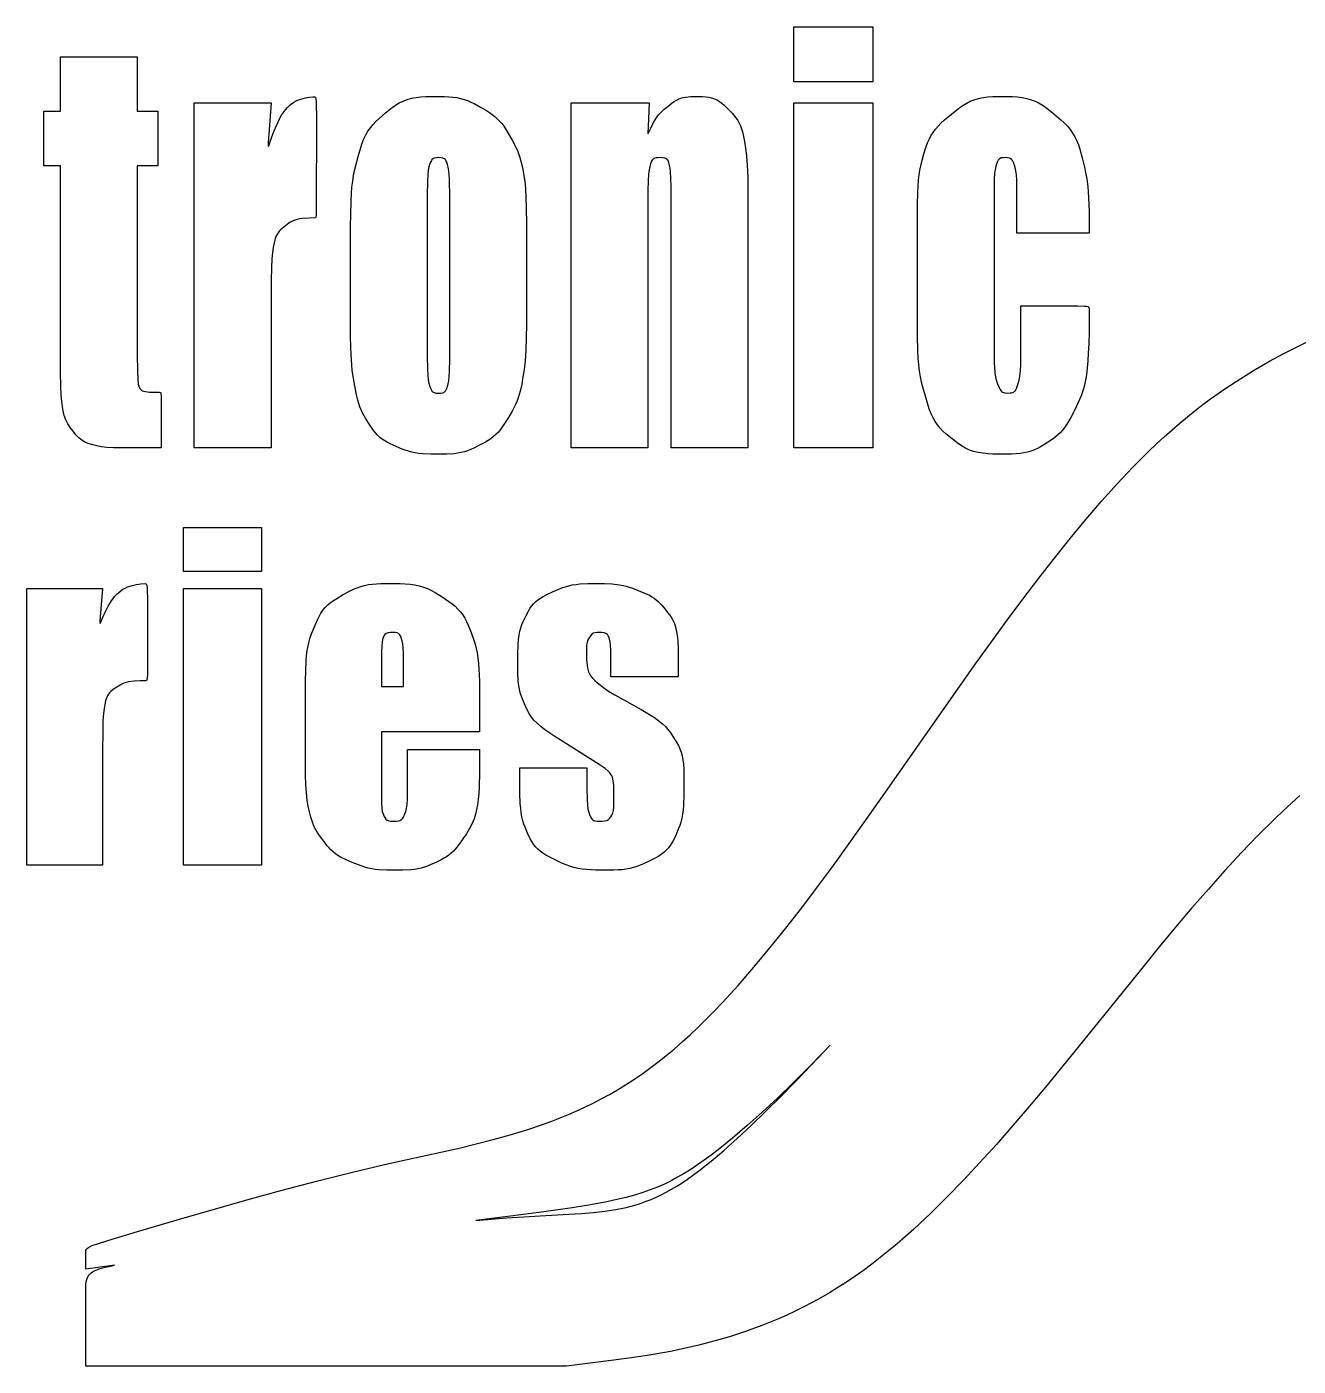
# Model space of a CAD drawing. Header units: metres. Extents: x -400 to 400, y -76 to 435.
# Drawn here: x 108.98 to 148.1, y 364.25 to 405.48 of the extents above; entities that cross this region are included whole.
import ezdxf

# ---------------------------------------------------------------- set-up
doc = ezdxf.new("R2010")
doc.units = ezdxf.units.M

msp = doc.modelspace()

# ---------------------------------------------------------------- linework, layer by layer
for p, q in [((132.582, 403.786), (132.582, 405.475)), ((132.582, 405.475), (135.012, 405.475)), ((135.012, 405.475), (135.012, 403.786)), ((110.018, 402.881), (110.018, 404.554)), ((110.018, 404.554), (112.384, 404.554)), ((112.384, 404.554), (112.384, 402.881)), ((135.012, 403.786), (132.582, 403.786)), ((117.13, 403.104), (117.198, 403.152)), ((117.198, 403.152), (117.269, 403.192)), ((117.269, 403.192), (117.341, 403.225)), ((117.341, 403.225), (117.415, 403.252)), ((117.415, 403.252), (117.558, 403.289)), ((117.558, 403.289), (117.686, 403.309)), ((117.686, 403.309), (117.785, 403.319)), ((117.785, 403.319), (117.821, 403.321)), ((117.821, 403.321), (117.848, 403.315)), ((117.848, 403.315), (117.867, 403.294)), ((117.867, 403.294), (117.88, 403.25)), ((117.88, 403.25), (117.888, 403.177)), ((117.888, 403.177), (117.892, 403.066)), ((120.445, 403.133), (120.564, 403.191)), ((120.564, 403.191), (120.69, 403.238)), ((120.69, 403.238), (120.823, 403.275)), ((120.823, 403.275), (120.963, 403.301)), ((120.963, 403.301), (121.11, 403.317)), ((121.11, 403.317), (121.26, 403.326)), ((121.26, 403.326), (121.558, 403.329)), ((121.558, 403.329), (121.836, 403.327)), ((121.836, 403.327), (121.967, 403.322)), ((121.967, 403.322), (122.092, 403.311)), ((122.092, 403.311), (122.213, 403.294)), ((122.213, 403.294), (122.329, 403.271)), ((122.329, 403.271), (122.44, 403.24)), ((122.44, 403.24), (122.547, 403.203)), ((122.547, 403.203), (122.649, 403.16)), ((122.649, 403.16), (122.747, 403.111)), ((128.841, 403.132), (128.905, 403.176)), ((128.905, 403.176), (128.97, 403.215)), ((128.97, 403.215), (129.038, 403.249)), ((129.038, 403.249), (129.108, 403.276)), ((129.108, 403.276), (129.18, 403.298)), ((129.18, 403.298), (129.255, 403.313)), ((129.255, 403.313), (129.333, 403.322)), ((129.333, 403.322), (129.413, 403.327)), ((129.413, 403.327), (129.586, 403.329)), ((129.586, 403.329), (129.775, 403.326)), ((129.775, 403.326), (129.871, 403.32)), ((129.871, 403.32), (129.965, 403.307)), ((129.965, 403.307), (130.054, 403.287)), ((130.054, 403.287), (130.14, 403.259)), ((130.14, 403.259), (130.22, 403.222)), ((130.22, 403.222), (130.296, 403.177)), ((130.296, 403.177), (130.367, 403.124)), ((137.88, 403.119), (138.003, 403.181)), ((138.003, 403.181), (138.131, 403.232)), ((138.131, 403.232), (138.265, 403.271)), ((138.265, 403.271), (138.406, 403.299)), ((138.406, 403.299), (138.551, 403.317)), ((138.551, 403.317), (138.701, 403.326)), ((138.701, 403.326), (139.008, 403.329)), ((139.008, 403.329), (139.315, 403.326)), ((139.315, 403.326), (139.464, 403.317)), ((139.464, 403.317), (139.609, 403.3)), ((139.609, 403.3), (139.749, 403.272)), ((139.749, 403.272), (139.883, 403.232)), ((139.883, 403.232), (140.012, 403.182)), ((140.012, 403.182), (140.135, 403.121)), ((109.51, 401.2), (109.51, 402.881)), ((109.51, 402.881), (110.018, 402.881)), ((112.384, 402.881), (113.02, 402.881)), ((113.02, 402.881), (113.02, 401.2)), ((114.138, 392.514), (114.138, 403.137)), ((114.138, 403.137), (116.498, 403.137)), ((116.498, 403.137), (116.415, 401.89)), ((116.772, 402.662), (116.826, 402.754)), ((116.826, 402.754), (116.882, 402.839)), ((116.882, 402.839), (116.941, 402.916)), ((116.941, 402.916), (117.001, 402.986)), ((117.001, 402.986), (117.065, 403.049)), ((117.065, 403.049), (117.13, 403.104)), ((117.892, 403.066), (117.893, 402.706)), ((119.822, 402.655), (120.022, 402.825)), ((120.022, 402.825), (120.226, 402.99)), ((120.226, 402.99), (120.333, 403.065)), ((120.333, 403.065), (120.445, 403.133)), ((122.747, 403.111), (122.939, 403.005)), ((122.939, 403.005), (123.127, 402.896)), ((123.127, 402.896), (123.217, 402.838)), ((123.217, 402.838), (123.304, 402.778)), ((123.304, 402.778), (123.385, 402.714)), ((125.729, 392.514), (125.729, 403.137)), ((125.729, 403.137), (128.13, 403.137)), ((128.13, 403.137), (128.099, 402.403)), ((128.366, 402.691), (128.42, 402.761)), ((128.42, 402.761), (128.476, 402.825)), ((128.476, 402.825), (128.594, 402.937)), ((128.594, 402.937), (128.717, 403.036)), ((128.717, 403.036), (128.841, 403.132)), ((130.367, 403.124), (130.435, 403.065)), ((130.435, 403.065), (130.565, 402.937)), ((130.565, 402.937), (130.692, 402.805)), ((130.692, 402.805), (130.751, 402.736)), ((132.582, 392.514), (132.582, 403.137)), ((132.582, 403.137), (135.012, 403.137)), ((135.012, 403.137), (135.012, 392.514)), ((137.219, 402.608), (137.432, 402.789)), ((137.432, 402.789), (137.65, 402.965)), ((137.65, 402.965), (137.763, 403.046)), ((137.763, 403.046), (137.88, 403.119)), ((140.135, 403.121), (140.252, 403.049)), ((140.252, 403.049), (140.366, 402.968)), ((140.366, 402.968), (140.586, 402.793)), ((140.586, 402.793), (140.801, 402.612)), ((116.586, 402.252), (116.673, 402.46)), ((116.673, 402.46), (116.772, 402.662)), ((117.893, 402.706), (117.892, 399.854)), ((119.482, 402.261), (119.556, 402.369)), ((119.556, 402.369), (119.638, 402.47)), ((119.638, 402.47), (119.727, 402.565)), ((119.727, 402.565), (119.822, 402.655)), ((123.385, 402.714), (123.461, 402.645)), ((123.461, 402.645), (123.532, 402.573)), ((123.532, 402.573), (123.597, 402.496)), ((123.597, 402.496), (123.657, 402.416)), ((123.657, 402.416), (123.713, 402.333)), ((123.713, 402.333), (123.818, 402.16)), ((128.099, 402.403), (128.094, 402.197)), ((128.101, 402.19), (128.179, 402.36)), ((128.179, 402.36), (128.266, 402.532)), ((128.266, 402.532), (128.315, 402.615)), ((128.315, 402.615), (128.366, 402.691)), ((130.751, 402.736), (130.807, 402.664)), ((130.807, 402.664), (130.857, 402.588)), ((130.857, 402.588), (130.901, 402.508)), ((130.901, 402.508), (130.939, 402.423)), ((130.939, 402.423), (130.972, 402.335)), ((130.972, 402.335), (131, 402.242)), ((136.94, 402.323), (137.025, 402.42)), ((137.025, 402.42), (137.119, 402.515)), ((137.119, 402.515), (137.219, 402.608)), ((140.801, 402.612), (140.903, 402.518)), ((140.903, 402.518), (140.998, 402.42)), ((140.998, 402.42), (141.084, 402.316)), ((116.429, 401.816), (116.514, 402.059)), ((116.514, 402.059), (116.586, 402.252)), ((119.306, 401.897), (119.357, 402.025)), ((119.357, 402.025), (119.416, 402.146)), ((119.416, 402.146), (119.482, 402.261)), ((123.818, 402.16), (123.92, 401.987)), ((123.92, 401.987), (124.013, 401.812)), ((128.094, 402.197), (128.096, 402.187)), ((128.096, 402.187), (128.101, 402.19)), ((131, 402.242), (131.023, 402.146)), ((131.023, 402.146), (131.061, 401.948)), ((131.061, 401.948), (131.098, 401.744)), ((136.695, 401.901), (136.743, 402.011)), ((136.743, 402.011), (136.799, 402.118)), ((136.799, 402.118), (136.865, 402.222)), ((136.865, 402.222), (136.94, 402.323)), ((141.084, 402.316), (141.161, 402.206)), ((141.161, 402.206), (141.229, 402.09)), ((141.229, 402.09), (141.288, 401.969)), ((141.288, 401.969), (141.338, 401.842)), ((116.415, 401.89), (116.414, 401.805)), ((116.414, 401.805), (116.419, 401.799)), ((116.419, 401.799), (116.429, 401.816)), ((119.181, 401.488), (119.261, 401.763)), ((119.261, 401.763), (119.306, 401.897)), ((124.013, 401.812), (124.092, 401.634)), ((124.092, 401.634), (124.154, 401.454)), ((131.098, 401.744), (131.129, 401.506)), ((131.129, 401.506), (131.152, 401.208)), ((136.52, 401.326), (136.585, 401.56)), ((136.585, 401.56), (136.655, 401.789)), ((136.655, 401.789), (136.695, 401.901)), ((141.338, 401.842), (141.381, 401.71)), ((141.381, 401.71), (141.456, 401.44)), ((110.018, 401.2), (109.51, 401.2)), ((110.018, 395.628), (110.018, 401.2)), ((113.02, 401.2), (112.384, 401.2)), ((112.384, 401.2), (112.384, 395.399)), ((119.069, 401.056), (119.104, 401.206)), ((119.104, 401.206), (119.181, 401.488)), ((121.354, 401.161), (121.334, 401.061)), ((121.377, 401.236), (121.354, 401.161)), ((121.401, 401.305), (121.377, 401.236)), ((121.431, 401.365), (121.401, 401.305)), ((121.45, 401.39), (121.431, 401.365)), ((121.472, 401.41), (121.45, 401.39)), ((121.497, 401.425), (121.472, 401.41)), ((121.525, 401.436), (121.497, 401.425)), ((121.588, 401.446), (121.525, 401.436)), ((121.657, 401.448), (121.588, 401.446)), ((121.726, 401.446), (121.657, 401.448)), ((121.789, 401.436), (121.726, 401.446)), ((121.816, 401.425), (121.789, 401.436)), ((121.841, 401.41), (121.816, 401.425)), ((121.862, 401.39), (121.841, 401.41)), ((121.88, 401.365), (121.862, 401.39)), ((121.909, 401.305), (121.88, 401.365)), ((121.931, 401.236), (121.909, 401.305)), ((121.953, 401.157), (121.931, 401.236)), ((121.972, 401.032), (121.953, 401.157)), ((124.154, 401.454), (124.202, 401.272)), ((124.202, 401.272), (124.241, 401.088)), ((128.153, 401.172), (128.132, 401.073)), ((128.176, 401.262), (128.153, 401.172)), ((128.206, 401.34), (128.176, 401.262)), ((128.227, 401.372), (128.206, 401.34)), ((128.251, 401.398), (128.227, 401.372)), ((128.279, 401.418), (128.251, 401.398)), ((128.311, 401.433), (128.279, 401.418)), ((128.347, 401.441), (128.311, 401.433)), ((128.386, 401.446), (128.347, 401.441)), ((128.467, 401.448), (128.386, 401.446)), ((128.547, 401.446), (128.467, 401.448)), ((128.618, 401.435), (128.547, 401.446)), ((128.648, 401.422), (128.618, 401.435)), ((128.674, 401.405), (128.648, 401.422)), ((128.697, 401.382), (128.674, 401.405)), ((128.715, 401.355), (128.697, 401.382)), ((128.742, 401.286), (128.715, 401.355)), ((128.76, 401.208), (128.742, 401.286)), ((128.778, 401.122), (128.76, 401.208)), ((128.793, 401), (128.778, 401.122)), ((131.152, 401.208), (131.166, 400.843)), ((136.464, 401.064), (136.491, 401.2)), ((136.491, 401.2), (136.52, 401.326)), ((138.793, 401.178), (138.773, 401.087)), ((138.816, 401.248), (138.793, 401.178)), ((138.84, 401.313), (138.816, 401.248)), ((138.87, 401.37), (138.84, 401.313)), ((138.911, 401.412), (138.87, 401.37)), ((138.962, 401.437), (138.911, 401.412)), ((139.024, 401.446), (138.962, 401.437)), ((139.091, 401.448), (139.024, 401.446)), ((139.158, 401.446), (139.091, 401.448)), ((139.22, 401.435), (139.158, 401.446)), ((139.247, 401.423), (139.22, 401.435)), ((139.272, 401.407), (139.247, 401.423)), ((139.294, 401.385), (139.272, 401.407)), ((139.313, 401.359), (139.294, 401.385)), ((139.345, 401.294), (139.313, 401.359)), ((139.371, 401.22), (139.345, 401.294)), ((139.396, 401.141), (139.371, 401.22)), ((139.417, 401.045), (139.396, 401.141)), ((141.456, 401.44), (141.527, 401.155)), ((141.527, 401.155), (141.561, 400.989)), ((118.989, 400.538), (119.011, 400.724)), ((119.011, 400.724), (119.038, 400.897)), ((119.038, 400.897), (119.069, 401.056)), ((121.31, 400.718), (121.306, 400.298)), ((121.319, 400.915), (121.31, 400.718)), ((121.334, 401.061), (121.319, 400.915)), ((121.981, 400.934), (121.972, 401.032)), ((121.989, 400.783), (121.981, 400.934)), ((121.996, 400.207), (121.989, 400.783)), ((124.241, 401.088), (124.279, 400.894)), ((124.279, 400.894), (124.314, 400.641)), ((128.1, 400.729), (128.092, 400.444)), ((128.114, 400.936), (128.1, 400.729)), ((128.132, 401.073), (128.114, 400.936)), ((128.804, 400.813), (128.793, 401)), ((128.81, 400.554), (128.804, 400.813)), ((131.166, 400.843), (131.172, 400.437)), ((136.398, 400.384), (136.423, 400.752)), ((136.423, 400.752), (136.441, 400.915)), ((136.441, 400.915), (136.464, 401.064)), ((138.75, 400.788), (138.746, 400.429)), ((138.759, 400.958), (138.75, 400.788)), ((138.773, 401.087), (138.759, 400.958)), ((139.433, 400.917), (139.417, 401.045)), ((139.443, 400.755), (139.433, 400.917)), ((139.447, 400.422), (139.443, 400.755)), ((141.561, 400.989), (141.594, 400.793)), ((141.594, 400.793), (141.624, 400.554)), ((118.96, 400.126), (118.972, 400.339)), ((118.972, 400.339), (118.989, 400.538)), ((121.306, 400.298), (121.306, 395.328)), ((124.314, 400.641), (124.33, 400.469)), ((124.33, 400.469), (124.343, 400.23)), ((128.092, 400.444), (128.089, 399.828)), ((128.813, 399.993), (128.81, 400.554)), ((131.172, 400.437), (131.172, 392.514)), ((136.388, 399.984), (136.398, 400.384)), ((138.746, 400.429), (138.747, 395.144)), ((139.447, 399.126), (139.447, 400.422)), ((141.624, 400.554), (141.649, 400.228)), ((117.892, 399.854), (117.884, 399.669)), ((118.949, 399.684), (118.96, 400.126)), ((121.996, 395.231), (121.996, 400.207)), ((124.343, 400.23), (124.352, 399.889)), ((124.352, 399.889), (124.355, 399.406)), ((128.813, 392.514), (128.813, 399.993)), ((136.387, 399.669), (136.388, 399.984)), ((141.649, 400.228), (141.666, 399.768)), ((117.101, 399.465), (117.045, 399.429)), ((117.163, 399.497), (117.101, 399.465)), ((117.232, 399.525), (117.163, 399.497)), ((117.307, 399.547), (117.232, 399.525)), ((117.39, 399.565), (117.307, 399.547)), ((117.48, 399.577), (117.39, 399.565)), ((117.671, 399.589), (117.48, 399.577)), ((117.845, 399.592), (117.671, 399.589)), ((117.863, 399.6), (117.845, 399.592)), ((117.876, 399.623), (117.863, 399.6)), ((117.884, 399.669), (117.876, 399.623)), ((118.947, 399.339), (118.949, 399.684)), ((128.089, 399.828), (128.089, 392.514)), ((136.387, 396.328), (136.387, 399.669)), ((141.666, 399.768), (141.672, 399.126)), ((116.68, 399.076), (116.651, 399.019)), ((116.714, 399.13), (116.68, 399.076)), ((116.752, 399.18), (116.714, 399.13)), ((116.795, 399.226), (116.752, 399.18)), ((116.842, 399.269), (116.795, 399.226)), ((116.941, 399.35), (116.842, 399.269)), ((117.045, 399.429), (116.941, 399.35)), ((118.948, 395.987), (118.947, 399.339)), ((124.355, 399.406), (124.354, 396.312)), ((141.672, 399.126), (139.447, 399.126)), ((116.568, 398.682), (116.545, 398.531)), ((116.593, 398.823), (116.568, 398.682)), ((116.627, 398.957), (116.593, 398.823)), ((116.651, 399.019), (116.627, 398.957)), ((116.525, 398.334), (116.51, 398.052)), ((116.545, 398.531), (116.525, 398.334)), ((116.51, 398.052), (116.502, 397.677)), ((116.502, 397.677), (116.498, 396.88)), ((116.498, 396.88), (116.498, 392.514)), ((139.57, 395.528), (139.57, 396.885)), ((139.57, 396.885), (141.322, 396.885)), ((141.322, 396.885), (141.524, 396.882)), ((141.524, 396.882), (141.586, 396.877)), ((141.586, 396.877), (141.628, 396.867)), ((141.628, 396.867), (141.653, 396.85)), ((141.653, 396.85), (141.666, 396.825)), ((141.671, 396.79), (141.665, 396.072)), ((141.666, 396.825), (141.671, 396.79)), ((124.354, 396.312), (124.349, 395.892)), ((136.388, 395.966), (136.387, 396.328)), ((118.954, 395.588), (118.948, 395.987)), ((124.349, 395.892), (124.336, 395.51)), ((136.4, 395.504), (136.388, 395.966)), ((141.665, 396.072), (141.656, 395.727)), ((148.047, 395.619), (148.438, 395.806)), ((110.022, 394.812), (110.018, 395.628)), ((112.384, 395.399), (112.388, 394.868)), ((118.97, 395.222), (118.954, 395.588)), ((121.306, 395.328), (121.31, 394.939)), ((124.336, 395.51), (124.314, 395.191)), ((136.413, 395.282), (136.4, 395.504)), ((139.565, 395.099), (139.57, 395.528)), ((141.643, 395.435), (141.625, 395.192)), ((141.656, 395.727), (141.643, 395.435)), ((147.215, 395.184), (147.639, 395.412)), ((147.639, 395.412), (148.047, 395.619)), ((118.997, 394.911), (118.97, 395.222)), ((119.034, 394.653), (118.997, 394.911)), ((121.31, 394.939), (121.319, 394.754)), ((121.992, 394.875), (121.996, 395.231)), ((124.284, 394.931), (124.25, 394.703)), ((124.314, 395.191), (124.284, 394.931)), ((136.43, 395.075), (136.413, 395.282)), ((136.453, 394.883), (136.43, 395.075)), ((138.747, 395.144), (138.752, 394.977)), ((138.752, 394.977), (138.765, 394.823)), ((139.554, 394.891), (139.565, 395.099)), ((141.605, 394.975), (141.583, 394.763)), ((141.625, 395.192), (141.605, 394.975)), ((146.33, 394.655), (146.779, 394.932)), ((146.779, 394.932), (147.215, 395.184)), ((110.03, 394.428), (110.022, 394.812)), ((112.388, 394.868), (112.398, 394.635)), ((112.398, 394.635), (112.414, 394.479)), ((119.076, 394.423), (119.034, 394.653)), ((121.319, 394.754), (121.334, 394.612)), ((121.334, 394.612), (121.354, 394.511)), ((121.354, 394.511), (121.377, 394.431)), ((121.95, 394.484), (121.969, 394.576)), ((121.969, 394.576), (121.984, 394.706)), ((121.984, 394.706), (121.992, 394.875)), ((124.25, 394.703), (124.213, 394.481)), ((136.481, 394.705), (136.453, 394.883)), ((136.514, 394.542), (136.481, 394.705)), ((136.55, 394.389), (136.514, 394.542)), ((138.765, 394.823), (138.787, 394.692)), ((138.787, 394.692), (138.817, 394.584)), ((138.817, 394.584), (138.851, 394.487)), ((139.456, 394.402), (139.485, 394.499)), ((139.485, 394.499), (139.513, 394.601)), ((139.513, 394.601), (139.537, 394.726)), ((139.537, 394.726), (139.554, 394.891)), ((141.549, 394.549), (141.525, 394.442)), ((141.583, 394.763), (141.549, 394.549)), ((145.872, 394.353), (146.33, 394.655)), ((110.043, 394.14), (110.03, 394.428)), ((110.062, 393.941), (110.043, 394.14)), ((112.414, 394.479), (112.425, 394.429)), ((112.425, 394.429), (112.437, 394.393)), ((112.437, 394.393), (112.463, 394.347)), ((112.463, 394.347), (112.492, 394.308)), ((112.492, 394.308), (112.514, 394.29)), ((112.514, 394.29), (112.543, 394.274)), ((112.543, 394.274), (112.582, 394.26)), ((112.582, 394.26), (112.632, 394.249)), ((112.632, 394.249), (112.762, 394.233)), ((112.762, 394.233), (112.922, 394.228)), ((112.922, 394.228), (113.055, 394.227)), ((113.055, 394.227), (113.092, 394.222)), ((113.092, 394.222), (113.104, 394.212)), ((113.104, 394.212), (113.112, 394.191)), ((113.112, 394.191), (113.119, 394.106)), ((113.119, 394.106), (113.12, 392.514)), ((119.12, 394.199), (119.076, 394.423)), ((119.171, 393.983), (119.12, 394.199)), ((121.377, 394.431), (121.401, 394.356)), ((121.401, 394.356), (121.431, 394.292)), ((121.431, 394.292), (121.449, 394.265)), ((121.449, 394.265), (121.471, 394.244)), ((121.471, 394.244), (121.495, 394.227)), ((121.495, 394.227), (121.522, 394.215)), ((121.522, 394.215), (121.584, 394.204)), ((121.584, 394.204), (121.652, 394.203)), ((121.652, 394.203), (121.72, 394.204)), ((121.72, 394.204), (121.783, 394.214)), ((121.783, 394.214), (121.811, 394.225)), ((121.811, 394.225), (121.835, 394.24)), ((121.835, 394.24), (121.857, 394.26)), ((121.857, 394.26), (121.876, 394.284)), ((121.876, 394.284), (121.905, 394.343)), ((121.905, 394.343), (121.928, 394.411)), ((121.928, 394.411), (121.95, 394.484)), ((124.137, 394.156), (124.102, 394.051)), ((124.167, 394.262), (124.137, 394.156)), ((124.213, 394.481), (124.167, 394.262)), ((136.629, 394.103), (136.55, 394.389)), ((136.712, 393.824), (136.629, 394.103)), ((138.851, 394.487), (138.887, 394.394)), ((138.887, 394.394), (138.927, 394.313)), ((138.927, 394.313), (138.95, 394.281)), ((138.95, 394.281), (138.974, 394.254)), ((138.974, 394.254), (139.001, 394.233)), ((139.001, 394.233), (139.03, 394.219)), ((139.03, 394.219), (139.061, 394.21)), ((139.061, 394.21), (139.094, 394.205)), ((139.094, 394.205), (139.165, 394.203)), ((139.165, 394.203), (139.24, 394.205)), ((139.24, 394.205), (139.277, 394.21)), ((139.277, 394.21), (139.312, 394.219)), ((139.312, 394.219), (139.344, 394.235)), ((139.344, 394.235), (139.372, 394.256)), ((139.372, 394.256), (139.398, 394.284)), ((139.398, 394.284), (139.42, 394.318)), ((139.42, 394.318), (139.456, 394.402)), ((141.419, 394.114), (141.322, 393.893)), ((141.495, 394.333), (141.419, 394.114)), ((141.525, 394.442), (141.495, 394.333)), ((145.406, 394.024), (145.872, 394.353)), ((110.083, 393.79), (110.062, 393.941)), ((110.106, 393.648), (110.083, 393.79)), ((119.235, 393.783), (119.171, 393.983)), ((119.314, 393.599), (119.235, 393.783)), ((124.017, 393.846), (123.914, 393.648)), ((124.062, 393.947), (124.017, 393.846)), ((124.102, 394.051), (124.062, 393.947)), ((136.758, 393.689), (136.712, 393.824)), ((136.81, 393.561), (136.758, 393.689)), ((141.322, 393.893), (141.214, 393.67)), ((144.934, 393.666), (145.171, 393.848)), ((145.171, 393.848), (145.406, 394.024)), ((110.137, 393.51), (110.106, 393.648)), ((110.183, 393.38), (110.137, 393.51)), ((110.246, 393.257), (110.183, 393.38)), ((119.406, 393.43), (119.314, 393.599)), ((119.505, 393.27), (119.406, 393.43)), ((119.607, 393.113), (119.505, 393.27)), ((123.684, 393.263), (123.623, 393.171)), ((123.8, 393.454), (123.684, 393.263)), ((123.914, 393.648), (123.8, 393.454)), ((136.868, 393.439), (136.81, 393.561)), ((136.933, 393.326), (136.868, 393.439)), ((137.006, 393.221), (136.933, 393.326)), ((141.044, 393.344), (140.982, 393.243)), ((141.102, 393.45), (141.044, 393.344)), ((141.214, 393.67), (141.102, 393.45)), ((144.218, 393.072), (144.458, 393.278)), ((144.458, 393.278), (144.696, 393.476)), ((144.696, 393.476), (144.934, 393.666)), ((110.324, 393.141), (110.246, 393.257)), ((110.41, 393.03), (110.324, 393.141)), ((110.498, 392.921), (110.41, 393.03)), ((110.59, 392.822), (110.498, 392.921)), ((119.661, 393.038), (119.607, 393.113)), ((119.719, 392.966), (119.661, 393.038)), ((119.781, 392.899), (119.719, 392.966)), ((119.849, 392.837), (119.781, 392.899)), ((123.345, 392.861), (123.265, 392.799)), ((123.42, 392.929), (123.345, 392.861)), ((123.492, 393.003), (123.42, 392.929)), ((123.56, 393.084), (123.492, 393.003)), ((123.623, 393.171), (123.56, 393.084)), ((137.085, 393.123), (137.006, 393.221)), ((137.171, 393.033), (137.085, 393.123)), ((137.263, 392.949), (137.171, 393.033)), ((137.455, 392.79), (137.263, 392.949)), ((140.695, 392.907), (140.613, 392.839)), ((140.773, 392.981), (140.695, 392.907)), ((140.847, 393.061), (140.773, 392.981)), ((140.917, 393.149), (140.847, 393.061)), ((140.982, 393.243), (140.917, 393.149)), ((143.738, 392.637), (143.978, 392.858)), ((143.978, 392.858), (144.218, 393.072)), ((110.687, 392.741), (110.59, 392.822)), ((110.739, 392.708), (110.687, 392.741)), ((110.792, 392.68), (110.739, 392.708)), ((110.903, 392.638), (110.792, 392.68)), ((111.017, 392.606), (110.903, 392.638)), ((111.135, 392.576), (111.017, 392.606)), ((111.272, 392.549), (111.135, 392.576)), ((111.445, 392.53), (111.272, 392.549)), ((111.656, 392.519), (111.445, 392.53)), ((112.078, 392.514), (111.656, 392.519)), ((113.12, 392.514), (112.078, 392.514)), ((116.498, 392.514), (114.138, 392.514)), ((119.922, 392.78), (119.849, 392.837)), ((120, 392.728), (119.922, 392.78)), ((120.083, 392.681), (120, 392.728)), ((120.169, 392.638), (120.083, 392.681)), ((120.349, 392.558), (120.169, 392.638)), ((120.531, 392.481), (120.349, 392.558)), ((120.626, 392.445), (120.531, 392.481)), ((120.724, 392.413), (120.626, 392.445)), ((122.642, 392.466), (122.546, 392.429)), ((122.734, 392.507), (122.642, 392.466)), ((122.915, 392.598), (122.734, 392.507)), ((123.094, 392.692), (122.915, 392.598)), ((123.181, 392.743), (123.094, 392.692)), ((123.265, 392.799), (123.181, 392.743)), ((128.089, 392.514), (125.729, 392.514)), ((131.172, 392.514), (128.813, 392.514)), ((135.012, 392.514), (132.582, 392.514)), ((137.653, 392.637), (137.455, 392.79)), ((137.757, 392.567), (137.653, 392.637)), ((137.868, 392.504), (137.757, 392.567)), ((137.987, 392.45), (137.868, 392.504)), ((138.114, 392.406), (137.987, 392.45)), ((139.984, 392.454), (139.882, 392.415)), ((140.081, 392.5), (139.984, 392.454)), ((140.173, 392.551), (140.081, 392.5)), ((140.352, 392.662), (140.173, 392.551)), ((140.528, 392.777), (140.352, 392.662)), ((140.613, 392.839), (140.528, 392.777)), ((143.498, 392.407), (143.738, 392.637)), ((120.827, 392.386), (120.724, 392.413)), ((120.935, 392.364), (120.827, 392.386)), ((121.048, 392.347), (120.935, 392.364)), ((121.166, 392.335), (121.048, 392.347)), ((121.414, 392.323), (121.166, 392.335)), ((121.665, 392.322), (121.414, 392.323)), ((121.906, 392.323), (121.665, 392.322)), ((122.133, 392.337), (121.906, 392.323)), ((122.241, 392.351), (122.133, 392.337)), ((122.346, 392.371), (122.241, 392.351)), ((122.448, 392.397), (122.346, 392.371)), ((122.546, 392.429), (122.448, 392.397)), ((138.251, 392.372), (138.114, 392.406)), ((138.395, 392.348), (138.251, 392.372)), ((138.548, 392.332), (138.395, 392.348)), ((138.705, 392.325), (138.548, 392.332)), ((139.014, 392.322), (138.705, 392.325)), ((139.294, 392.324), (139.014, 392.322)), ((139.423, 392.329), (139.294, 392.324)), ((139.546, 392.34), (139.423, 392.329)), ((139.663, 392.358), (139.546, 392.34)), ((139.775, 392.383), (139.663, 392.358)), ((139.882, 392.415), (139.775, 392.383)), ((143.017, 391.925), (143.258, 392.17)), ((143.258, 392.17), (143.498, 392.407)), ((142.535, 391.414), (143.017, 391.925)), ((142.053, 390.877), (142.535, 391.414)), ((141.57, 390.315), (142.053, 390.877)), ((113.805, 388.71), (113.805, 390.064)), ((113.805, 390.064), (116.205, 390.064)), ((116.205, 390.064), (116.205, 388.71)), ((141.087, 389.731), (141.57, 390.315)), ((140.602, 389.126), (141.087, 389.731)), ((140.118, 388.503), (140.602, 389.126)), ((112.222, 388.282), (112.364, 388.312)), ((112.364, 388.312), (112.49, 388.328)), ((112.49, 388.328), (112.623, 388.338)), ((112.623, 388.338), (112.65, 388.333)), ((112.65, 388.333), (112.669, 388.316)), ((112.669, 388.316), (112.682, 388.281)), ((116.205, 388.71), (113.805, 388.71)), ((119.493, 388.307), (119.617, 388.325)), ((119.617, 388.325), (119.745, 388.336)), ((119.745, 388.336), (119.878, 388.342)), ((119.878, 388.342), (120.162, 388.344)), ((120.162, 388.344), (120.469, 388.341)), ((120.469, 388.341), (120.624, 388.335)), ((120.624, 388.335), (120.776, 388.321)), ((120.776, 388.321), (120.922, 388.3)), ((125.768, 388.297), (125.883, 388.316)), ((125.883, 388.316), (126.001, 388.33)), ((126.001, 388.33), (126.247, 388.342)), ((126.247, 388.342), (126.501, 388.344)), ((126.501, 388.344), (126.754, 388.343)), ((126.754, 388.343), (126.997, 388.332)), ((126.997, 388.332), (127.222, 388.305)), ((139.633, 387.863), (140.118, 388.503)), ((108.985, 379.673), (108.985, 388.19)), ((108.985, 388.19), (111.316, 388.19)), ((111.316, 388.19), (111.235, 387.19)), ((111.641, 387.883), (111.696, 387.951)), ((111.696, 387.951), (111.754, 388.013)), ((111.754, 388.013), (111.814, 388.069)), ((111.814, 388.069), (111.876, 388.119)), ((111.876, 388.119), (111.941, 388.163)), ((111.941, 388.163), (112.008, 388.202)), ((112.008, 388.202), (112.078, 388.234)), ((112.078, 388.234), (112.15, 388.261)), ((112.15, 388.261), (112.222, 388.282)), ((112.682, 388.281), (112.689, 388.222)), ((112.689, 388.222), (112.693, 388.133)), ((112.693, 388.133), (112.695, 387.845)), ((113.805, 379.673), (113.805, 388.19)), ((113.805, 388.19), (116.205, 388.19)), ((116.205, 388.19), (116.205, 379.673)), ((118.519, 387.884), (118.722, 388.001)), ((118.722, 388.001), (118.93, 388.113)), ((118.93, 388.113), (119.035, 388.165)), ((119.035, 388.165), (119.144, 388.211)), ((119.144, 388.211), (119.257, 388.25)), ((119.257, 388.25), (119.373, 388.282)), ((119.373, 388.282), (119.493, 388.307)), ((120.922, 388.3), (121.06, 388.27)), ((121.06, 388.27), (121.192, 388.231)), ((121.192, 388.231), (121.316, 388.183)), ((121.316, 388.183), (121.433, 388.128)), ((121.433, 388.128), (121.545, 388.065)), ((121.545, 388.065), (121.76, 387.93)), ((121.76, 387.93), (121.97, 387.79)), ((124.787, 387.893), (124.873, 387.944)), ((124.873, 387.944), (124.964, 387.992)), ((124.964, 387.992), (125.155, 388.081)), ((125.155, 388.081), (125.349, 388.167)), ((125.349, 388.167), (125.449, 388.207)), ((125.449, 388.207), (125.552, 388.242)), ((125.552, 388.242), (125.658, 388.272)), ((125.658, 388.272), (125.768, 388.297)), ((127.222, 388.305), (127.328, 388.285)), ((127.328, 388.285), (127.429, 388.261)), ((127.429, 388.261), (127.618, 388.199)), ((127.618, 388.199), (127.797, 388.129)), ((127.797, 388.129), (127.973, 388.057)), ((127.973, 388.057), (128.139, 387.978)), ((128.139, 387.978), (128.215, 387.935)), ((128.215, 387.935), (128.286, 387.889)), ((111.403, 387.48), (111.489, 387.647)), ((111.489, 387.647), (111.588, 387.81)), ((111.588, 387.81), (111.641, 387.883)), ((112.695, 387.845), (112.694, 385.557)), ((118.034, 387.426), (118.097, 387.518)), ((118.097, 387.518), (118.168, 387.603)), ((118.168, 387.603), (118.245, 387.682)), ((118.245, 387.682), (118.33, 387.755)), ((118.33, 387.755), (118.422, 387.822)), ((118.422, 387.822), (118.519, 387.884)), ((121.97, 387.79), (122.07, 387.717)), ((122.07, 387.717), (122.164, 387.639)), ((122.164, 387.639), (122.25, 387.556)), ((122.25, 387.556), (122.329, 387.468)), ((124.333, 387.333), (124.416, 387.493)), ((124.416, 387.493), (124.462, 387.57)), ((124.462, 387.57), (124.513, 387.644)), ((124.513, 387.644), (124.571, 387.713)), ((124.571, 387.713), (124.636, 387.778)), ((124.636, 387.778), (124.708, 387.838)), ((124.708, 387.838), (124.787, 387.893)), ((128.286, 387.889), (128.352, 387.84)), ((128.352, 387.84), (128.412, 387.789)), ((128.412, 387.789), (128.519, 387.678)), ((128.519, 387.678), (128.616, 387.561)), ((128.616, 387.561), (128.71, 387.444)), ((139.148, 387.21), (139.633, 387.863)), ((111.235, 387.19), (111.234, 387.122)), ((111.234, 387.122), (111.239, 387.118)), ((111.239, 387.118), (111.248, 387.131)), ((111.248, 387.131), (111.333, 387.326)), ((111.333, 387.326), (111.403, 387.48)), ((117.834, 387.012), (117.927, 387.225)), ((117.927, 387.225), (117.978, 387.328)), ((117.978, 387.328), (118.034, 387.426)), ((122.329, 387.468), (122.399, 387.373)), ((122.399, 387.373), (122.462, 387.273)), ((122.462, 387.273), (122.517, 387.168)), ((122.517, 387.168), (122.566, 387.059)), ((124.184, 386.98), (124.217, 387.078)), ((124.217, 387.078), (124.253, 387.168)), ((124.253, 387.168), (124.333, 387.333)), ((128.71, 387.444), (128.794, 387.329)), ((128.794, 387.329), (128.861, 387.217)), ((128.861, 387.217), (128.909, 387.11)), ((128.909, 387.11), (128.941, 387.007)), ((138.663, 386.544), (139.148, 387.21)), ((117.668, 386.556), (117.705, 386.679)), ((117.705, 386.679), (117.745, 386.794)), ((117.745, 386.794), (117.834, 387.012)), ((119.951, 386.672), (119.932, 386.614)), ((119.972, 386.726), (119.951, 386.672)), ((120, 386.772), (119.972, 386.726)), ((120.042, 386.806), (120, 386.772)), ((120.1, 386.827), (120.042, 386.806)), ((120.171, 386.835), (120.1, 386.827)), ((120.246, 386.836), (120.171, 386.835)), ((120.315, 386.835), (120.246, 386.836)), ((120.375, 386.825), (120.315, 386.835)), ((120.424, 386.801), (120.375, 386.825)), ((120.461, 386.761), (120.424, 386.801)), ((120.489, 386.706), (120.461, 386.761)), ((120.511, 386.643), (120.489, 386.706)), ((122.566, 387.059), (122.654, 386.833)), ((122.654, 386.833), (122.738, 386.601)), ((124.116, 386.621), (124.134, 386.752)), ((124.134, 386.752), (124.157, 386.872)), ((124.157, 386.872), (124.184, 386.98)), ((126.3, 386.691), (126.268, 386.642)), ((126.333, 386.739), (126.3, 386.691)), ((126.371, 386.78), (126.333, 386.739)), ((126.416, 386.81), (126.371, 386.78)), ((126.469, 386.828), (126.416, 386.81)), ((126.53, 386.835), (126.469, 386.828)), ((126.674, 386.835), (126.53, 386.835)), ((126.745, 386.827), (126.674, 386.835)), ((126.804, 386.807), (126.745, 386.827)), ((126.846, 386.775), (126.804, 386.807)), ((126.876, 386.73), (126.846, 386.775)), ((126.897, 386.679), (126.876, 386.73)), ((126.917, 386.623), (126.897, 386.679)), ((128.941, 387.007), (128.962, 386.907)), ((128.962, 386.907), (128.982, 386.804)), ((128.982, 386.804), (128.999, 386.686)), ((128.999, 386.686), (129.012, 386.543)), ((117.592, 386.13), (117.612, 386.282)), ((117.612, 386.282), (117.637, 386.424)), ((117.637, 386.424), (117.668, 386.556)), ((119.904, 386.408), (119.897, 386.238)), ((119.916, 386.532), (119.904, 386.408)), ((119.932, 386.614), (119.916, 386.532)), ((120.532, 386.576), (120.511, 386.643)), ((120.55, 386.489), (120.532, 386.576)), ((120.563, 386.366), (120.55, 386.489)), ((120.571, 386.204), (120.563, 386.366)), ((122.738, 386.601), (122.777, 386.478)), ((122.777, 386.478), (122.811, 386.346)), ((122.811, 386.346), (122.84, 386.203)), ((124.092, 386.169), (124.104, 386.479)), ((124.104, 386.479), (124.116, 386.621)), ((126.207, 386.443), (126.202, 386.352)), ((126.202, 386.352), (126.202, 386.247)), ((126.22, 386.521), (126.207, 386.443)), ((126.24, 386.587), (126.22, 386.521)), ((126.268, 386.642), (126.24, 386.587)), ((126.934, 386.55), (126.917, 386.623)), ((126.947, 386.443), (126.934, 386.55)), ((126.954, 386.3), (126.947, 386.443)), ((126.958, 385.996), (126.954, 386.3)), ((129.012, 386.543), (129.02, 386.372)), ((129.02, 386.372), (129.023, 386.034)), ((138.177, 385.867), (138.663, 386.544)), ((117.565, 385.635), (117.578, 385.969)), ((117.578, 385.969), (117.592, 386.13)), ((119.897, 386.238), (119.894, 385.87)), ((119.894, 385.87), (119.894, 385.167)), ((120.574, 385.863), (120.571, 386.204)), ((120.574, 385.167), (120.574, 385.863)), ((122.84, 386.203), (122.865, 386.049)), ((122.865, 386.049), (122.883, 385.883)), ((122.883, 385.883), (122.897, 385.705)), ((124.09, 385.862), (124.092, 386.169)), ((124.092, 385.594), (124.09, 385.862)), ((126.202, 386.247), (126.205, 386.009)), ((126.205, 386.009), (126.211, 385.904)), ((126.211, 385.904), (126.221, 385.817)), ((126.958, 385.469), (126.958, 385.996)), ((129.023, 386.034), (129.023, 385.469)), ((137.205, 384.492), (138.177, 385.867)), ((112.694, 385.557), (112.686, 385.409)), ((117.563, 385.375), (117.565, 385.635)), ((122.897, 385.705), (122.909, 385.337)), ((124.103, 385.36), (124.092, 385.594)), ((126.221, 385.817), (126.235, 385.746)), ((126.235, 385.746), (126.269, 385.622)), ((126.269, 385.622), (126.294, 385.56)), ((126.294, 385.56), (126.335, 385.494)), ((126.335, 385.494), (126.392, 385.426)), ((126.392, 385.426), (126.465, 385.355)), ((129.023, 385.469), (126.958, 385.469)), ((111.567, 385.017), (111.529, 384.977)), ((111.656, 385.089), (111.567, 385.017)), ((111.755, 385.154), (111.656, 385.089)), ((111.857, 385.217), (111.755, 385.154)), ((111.913, 385.246), (111.857, 385.217)), ((111.974, 385.272), (111.913, 385.246)), ((112.041, 385.294), (111.974, 385.272)), ((112.116, 385.312), (112.041, 385.294)), ((112.287, 385.336), (112.116, 385.312)), ((112.475, 385.345), (112.287, 385.336)), ((112.647, 385.348), (112.475, 385.345)), ((112.665, 385.354), (112.647, 385.348)), ((112.678, 385.373), (112.665, 385.354)), ((112.686, 385.409), (112.678, 385.373)), ((117.564, 382.44), (117.563, 385.375)), ((119.894, 385.167), (120.574, 385.167)), ((122.909, 385.337), (122.911, 385.048)), ((122.911, 385.048), (122.911, 383.781)), ((124.114, 385.25), (124.103, 385.36)), ((124.131, 385.145), (124.114, 385.25)), ((124.152, 385.043), (124.131, 385.145)), ((124.178, 384.946), (124.152, 385.043)), ((126.465, 385.355), (126.545, 385.283)), ((126.545, 385.283), (126.63, 385.208)), ((126.63, 385.208), (126.737, 385.126)), ((126.737, 385.126), (126.884, 385.028)), ((126.884, 385.028), (127.073, 384.914)), ((111.385, 384.618), (111.363, 384.497)), ((111.41, 384.732), (111.385, 384.618)), ((111.444, 384.839), (111.41, 384.732)), ((111.468, 384.888), (111.444, 384.839)), ((111.496, 384.934), (111.468, 384.888)), ((111.529, 384.977), (111.496, 384.934)), ((124.242, 384.762), (124.178, 384.946)), ((124.315, 384.586), (124.242, 384.762)), ((127.073, 384.914), (127.889, 384.462)), ((111.343, 384.34), (111.329, 384.113)), ((111.363, 384.497), (111.343, 384.34)), ((124.396, 384.411), (124.315, 384.586)), ((124.446, 384.322), (124.396, 384.411)), ((124.51, 384.231), (124.446, 384.322)), ((124.589, 384.137), (124.51, 384.231)), ((127.889, 384.462), (128.044, 384.372)), ((128.044, 384.372), (128.19, 384.283)), ((128.19, 384.283), (128.323, 384.194)), ((128.323, 384.194), (128.441, 384.107)), ((135.26, 381.71), (137.205, 384.492)), ((111.32, 383.812), (111.316, 383.174)), ((111.329, 384.113), (111.32, 383.812)), ((122.911, 383.781), (119.894, 383.781)), ((119.894, 383.781), (119.894, 381.874)), ((124.685, 384.042), (124.589, 384.137)), ((124.798, 383.943), (124.685, 384.042)), ((124.927, 383.842), (124.798, 383.943)), ((125.073, 383.739), (124.927, 383.842)), ((128.441, 384.107), (128.545, 384.021)), ((128.545, 384.021), (128.634, 383.936)), ((128.634, 383.936), (128.71, 383.853)), ((128.71, 383.853), (128.774, 383.77)), ((125.233, 383.633), (125.073, 383.739)), ((125.589, 383.408), (125.233, 383.633)), ((126.322, 382.95), (125.589, 383.408)), ((128.774, 383.77), (128.884, 383.607)), ((128.884, 383.607), (128.988, 383.442)), ((128.988, 383.442), (129.036, 383.353)), ((111.316, 383.174), (111.316, 379.673)), ((120.701, 382.035), (120.701, 383.229)), ((120.701, 383.229), (122.911, 383.229)), ((122.911, 383.229), (122.911, 382.512)), ((129.036, 383.353), (129.078, 383.257)), ((129.078, 383.257), (129.115, 383.153)), ((129.115, 383.153), (129.145, 383.039)), ((129.145, 383.039), (129.168, 382.917)), ((124.154, 382.135), (124.154, 382.664)), ((124.154, 382.664), (126.219, 382.664)), ((126.219, 382.664), (126.219, 382.048)), ((126.593, 382.773), (126.322, 382.95)), ((126.774, 382.646), (126.593, 382.773)), ((126.871, 382.565), (126.774, 382.646)), ((126.922, 382.51), (126.871, 382.565)), ((129.168, 382.917), (129.184, 382.785)), ((129.184, 382.785), (129.194, 382.643)), ((129.194, 382.643), (129.2, 382.494)), ((117.57, 382.158), (117.564, 382.44)), ((117.585, 381.898), (117.57, 382.158)), ((122.911, 382.512), (122.906, 382.094)), ((124.155, 381.887), (124.154, 382.135)), ((126.964, 382.455), (126.922, 382.51)), ((126.983, 382.422), (126.964, 382.455)), ((127, 382.382), (126.983, 382.422)), ((127.027, 382.273), (127, 382.382)), ((127.043, 382.127), (127.027, 382.273)), ((129.2, 382.494), (129.202, 382.177)), ((129.202, 382.177), (129.2, 381.844)), ((117.61, 381.676), (117.585, 381.898)), ((119.894, 381.874), (119.898, 381.576)), ((120.696, 381.705), (120.701, 382.035)), ((122.895, 381.876), (122.876, 381.689)), ((122.906, 382.094), (122.895, 381.876)), ((124.167, 381.572), (124.155, 381.887)), ((126.219, 382.048), (126.223, 381.693)), ((127.049, 381.948), (127.043, 382.127)), ((127.049, 381.603), (127.049, 381.948)), ((129.2, 381.844), (129.188, 381.524)), ((148.153, 381.817), (147.894, 381.585)), ((117.644, 381.488), (117.61, 381.676)), ((117.684, 381.319), (117.644, 381.488)), ((117.726, 381.154), (117.684, 381.319)), ((119.898, 381.576), (119.907, 381.435)), ((119.907, 381.435), (119.923, 381.328)), ((119.923, 381.328), (119.944, 381.252)), ((120.612, 381.248), (120.641, 381.325)), ((120.641, 381.325), (120.666, 381.419)), ((120.666, 381.419), (120.685, 381.545)), ((120.685, 381.545), (120.696, 381.705)), ((122.821, 381.386), (122.79, 381.245)), ((122.851, 381.53), (122.821, 381.386)), ((122.876, 381.689), (122.851, 381.53)), ((124.179, 381.423), (124.167, 381.572)), ((124.196, 381.285), (124.179, 381.423)), ((126.223, 381.693), (126.233, 381.525)), ((126.233, 381.525), (126.249, 381.396)), ((126.249, 381.396), (126.272, 381.304)), ((126.272, 381.304), (126.297, 381.232)), ((127.012, 381.274), (127.032, 381.358)), ((127.032, 381.358), (127.044, 381.467)), ((127.044, 381.467), (127.049, 381.603)), ((129.176, 381.377), (129.158, 381.241)), ((129.188, 381.524), (129.176, 381.377)), ((134.286, 380.339), (135.26, 381.71)), ((147.635, 381.346), (147.377, 381.1)), ((147.894, 381.585), (147.635, 381.346)), ((117.775, 380.992), (117.726, 381.154)), ((117.84, 380.837), (117.775, 380.992)), ((119.944, 381.252), (119.969, 381.194)), ((119.969, 381.194), (119.995, 381.139)), ((119.995, 381.139), (120.026, 381.092)), ((120.026, 381.092), (120.069, 381.057)), ((120.069, 381.057), (120.122, 381.036)), ((120.122, 381.036), (120.188, 381.028)), ((120.188, 381.028), (120.263, 381.027)), ((120.263, 381.027), (120.345, 381.029)), ((120.345, 381.029), (120.424, 381.039)), ((120.424, 381.039), (120.459, 381.051)), ((120.459, 381.051), (120.491, 381.067)), ((120.491, 381.067), (120.518, 381.088)), ((120.518, 381.088), (120.542, 381.113)), ((120.542, 381.113), (120.581, 381.176)), ((120.581, 381.176), (120.612, 381.248)), ((122.689, 380.952), (122.609, 380.799)), ((122.749, 381.101), (122.689, 380.952)), ((122.79, 381.245), (122.749, 381.101)), ((124.219, 381.158), (124.196, 381.285)), ((124.246, 381.042), (124.219, 381.158)), ((124.278, 380.937), (124.246, 381.042)), ((124.313, 380.84), (124.278, 380.937)), ((126.297, 381.232), (126.324, 381.165)), ((126.324, 381.165), (126.357, 381.107)), ((126.357, 381.107), (126.378, 381.083)), ((126.378, 381.083), (126.402, 381.064)), ((126.402, 381.064), (126.43, 381.049)), ((126.43, 381.049), (126.46, 381.038)), ((126.46, 381.038), (126.53, 381.028)), ((126.53, 381.028), (126.608, 381.027)), ((126.608, 381.027), (126.688, 381.028)), ((126.688, 381.028), (126.763, 381.035)), ((126.763, 381.035), (126.827, 381.052)), ((126.827, 381.052), (126.878, 381.081)), ((126.878, 381.081), (126.918, 381.12)), ((126.918, 381.12), (126.952, 381.165)), ((126.952, 381.165), (126.984, 381.213)), ((126.984, 381.213), (127.012, 381.274)), ((129.075, 380.896), (129.039, 380.799)), ((129.108, 381.001), (129.075, 380.896)), ((129.135, 381.116), (129.108, 381.001)), ((129.158, 381.241), (129.135, 381.116)), ((147.377, 381.1), (146.863, 380.591)), ((117.921, 380.688), (117.84, 380.837)), ((118.016, 380.546), (117.921, 380.688)), ((118.12, 380.408), (118.016, 380.546)), ((122.403, 380.481), (122.292, 380.323)), ((122.511, 380.641), (122.403, 380.481)), ((122.609, 380.799), (122.511, 380.641)), ((124.39, 380.661), (124.313, 380.84)), ((124.472, 380.487), (124.39, 380.661)), ((124.518, 380.403), (124.472, 380.487)), ((128.959, 380.619), (128.876, 380.445)), ((129.039, 380.799), (128.959, 380.619)), ((146.863, 380.591), (146.352, 380.059)), ((118.226, 380.271), (118.12, 380.408)), ((118.283, 380.205), (118.226, 380.271)), ((118.343, 380.141), (118.283, 380.205)), ((118.409, 380.082), (118.343, 380.141)), ((118.479, 380.025), (118.409, 380.082)), ((122.11, 380.106), (122.043, 380.043)), ((122.174, 380.174), (122.11, 380.106)), ((122.292, 380.323), (122.174, 380.174)), ((124.57, 380.322), (124.518, 380.403)), ((124.63, 380.246), (124.57, 380.322)), ((124.698, 380.174), (124.63, 380.246)), ((124.775, 380.107), (124.698, 380.174)), ((124.859, 380.044), (124.775, 380.107)), ((128.587, 380.068), (128.51, 380.008)), ((128.658, 380.134), (128.587, 380.068)), ((128.722, 380.204), (128.658, 380.134)), ((128.78, 380.28), (128.722, 380.204)), ((128.831, 380.36), (128.78, 380.28)), ((128.876, 380.445), (128.831, 380.36)), ((133.8, 379.667), (134.286, 380.339)), ((111.316, 379.673), (108.985, 379.673)), ((116.205, 379.673), (113.805, 379.673)), ((118.555, 379.973), (118.479, 380.025)), ((118.636, 379.924), (118.555, 379.973)), ((118.813, 379.836), (118.636, 379.924)), ((118.999, 379.756), (118.813, 379.836)), ((119.189, 379.679), (118.999, 379.756)), ((119.386, 379.611), (119.189, 379.679)), ((121.399, 379.681), (121.311, 379.645)), ((121.57, 379.759), (121.399, 379.681)), ((121.737, 379.841), (121.57, 379.759)), ((121.818, 379.885), (121.737, 379.841)), ((121.896, 379.933), (121.818, 379.885)), ((121.971, 379.986), (121.896, 379.933)), ((122.043, 380.043), (121.971, 379.986)), ((124.952, 379.986), (124.859, 380.044)), ((125.051, 379.931), (124.952, 379.986)), ((125.259, 379.827), (125.051, 379.931)), ((125.471, 379.726), (125.259, 379.827)), ((125.58, 379.68), (125.471, 379.726)), ((125.694, 379.638), (125.58, 379.68)), ((127.859, 379.668), (127.757, 379.63)), ((127.958, 379.711), (127.859, 379.668)), ((128.149, 379.804), (127.958, 379.711)), ((128.336, 379.901), (128.149, 379.804)), ((128.425, 379.953), (128.336, 379.901)), ((128.51, 380.008), (128.425, 379.953)), ((133.312, 379.007), (133.8, 379.667)), ((146.352, 380.059), (145.844, 379.508)), ((119.489, 379.584), (119.386, 379.611)), ((119.596, 379.561), (119.489, 379.584)), ((119.706, 379.544), (119.596, 379.561)), ((119.82, 379.532), (119.706, 379.544)), ((120.059, 379.52), (119.82, 379.532)), ((120.306, 379.519), (120.059, 379.52)), ((120.556, 379.52), (120.306, 379.519)), ((120.797, 379.532), (120.556, 379.52)), ((120.91, 379.544), (120.797, 379.532)), ((121.018, 379.562), (120.91, 379.544)), ((121.121, 379.585), (121.018, 379.562)), ((121.219, 379.612), (121.121, 379.585)), ((121.311, 379.645), (121.219, 379.612)), ((125.813, 379.603), (125.694, 379.638)), ((125.937, 379.574), (125.813, 379.603)), ((126.066, 379.552), (125.937, 379.574)), ((126.201, 379.536), (126.066, 379.552)), ((126.34, 379.526), (126.201, 379.536)), ((126.483, 379.521), (126.34, 379.526)), ((126.769, 379.519), (126.483, 379.521)), ((127.043, 379.521), (126.769, 379.519)), ((127.174, 379.525), (127.043, 379.521)), ((127.3, 379.534), (127.174, 379.525)), ((127.422, 379.549), (127.3, 379.534)), ((127.538, 379.57), (127.422, 379.549)), ((127.65, 379.597), (127.538, 379.57)), ((127.757, 379.63), (127.65, 379.597)), ((145.844, 379.508), (145.337, 378.939)), ((132.824, 378.361), (133.312, 379.007)), ((145.337, 378.939), (144.832, 378.356)), ((132.336, 377.733), (132.824, 378.361)), ((144.832, 378.356), (144.329, 377.76)), ((131.847, 377.124), (132.336, 377.733)), ((144.329, 377.76), (143.827, 377.155)), ((131.357, 376.537), (131.847, 377.124)), ((143.827, 377.155), (143.326, 376.542)), ((130.867, 375.974), (131.357, 376.537)), ((143.326, 376.542), (141.325, 374.065)), ((130.376, 375.438), (130.867, 375.974)), ((129.884, 374.931), (130.13, 375.181)), ((130.13, 375.181), (130.376, 375.438)), ((129.637, 374.689), (129.884, 374.931)), ((129.144, 374.231), (129.391, 374.456)), ((129.391, 374.456), (129.637, 374.689)), ((128.649, 373.808), (128.897, 374.015)), ((128.897, 374.015), (129.144, 374.231)), ((133.494, 373.918), (133.021, 373.434)), ((133.13, 373.531), (133.701, 374.134)), ((133.701, 374.134), (133.494, 373.918)), ((141.325, 374.065), (140.323, 372.843)), ((128.154, 373.422), (128.402, 373.61)), ((128.402, 373.61), (128.649, 373.808)), ((132.645, 373.027), (133.13, 373.531)), ((127.407, 372.913), (127.656, 373.074)), ((127.656, 373.074), (127.905, 373.243)), ((127.905, 373.243), (128.154, 373.422)), ((133.021, 373.434), (132.548, 372.962)), ((126.908, 372.615), (127.158, 372.76)), ((127.158, 372.76), (127.407, 372.913)), ((132.548, 372.962), (132.077, 372.506)), ((132.172, 372.546), (132.645, 373.027)), ((140.323, 372.843), (139.82, 372.244)), ((126.154, 372.225), (126.406, 372.349)), ((126.406, 372.349), (126.657, 372.478)), ((126.657, 372.478), (126.908, 372.615)), ((132.077, 372.506), (131.611, 372.07)), ((131.712, 372.09), (132.172, 372.546)), ((139.82, 372.244), (139.318, 371.656)), ((125.141, 371.796), (125.395, 371.895)), ((125.395, 371.895), (125.649, 371.999)), ((125.649, 371.999), (125.902, 372.109)), ((125.902, 372.109), (126.154, 372.225)), ((131.611, 372.07), (131.152, 371.657)), ((131.267, 371.661), (131.712, 372.09)), ((123.856, 371.371), (124.373, 371.528)), ((124.373, 371.528), (124.886, 371.702)), ((124.886, 371.702), (125.141, 371.796)), ((131.152, 371.657), (130.7, 371.271)), ((130.839, 371.262), (131.267, 371.661)), ((139.318, 371.656), (138.814, 371.081)), ((122.284, 370.968), (122.812, 371.094)), ((122.812, 371.094), (123.336, 371.227)), ((123.336, 371.227), (123.856, 371.371)), ((130.7, 371.271), (130.259, 370.916)), ((130.428, 370.896), (130.839, 371.262)), ((138.814, 371.081), (138.308, 370.521)), ((120.12, 370.487), (122.284, 370.968)), ((129.829, 370.594), (129.619, 370.448)), ((130.042, 370.751), (129.829, 370.594)), ((130.036, 370.564), (130.428, 370.896)), ((130.259, 370.916), (130.042, 370.751)), ((117.896, 369.944), (119.009, 370.224)), ((119.009, 370.224), (120.12, 370.487)), ((129.21, 370.184), (129.009, 370.066)), ((129.413, 370.311), (129.21, 370.184)), ((129.313, 370.014), (129.664, 370.27)), ((129.619, 370.448), (129.413, 370.311)), ((129.664, 370.27), (130.036, 370.564)), ((138.308, 370.521), (137.802, 369.978)), ((116.804, 369.656), (117.896, 369.944)), ((128.388, 369.764), (128.166, 369.677)), ((128.6, 369.857), (128.388, 369.764)), ((128.807, 369.958), (128.6, 369.857)), ((129.009, 370.066), (128.807, 369.958)), ((128.818, 369.699), (128.979, 369.796)), ((128.979, 369.796), (129.144, 369.9)), ((129.144, 369.9), (129.313, 370.014)), ((137.802, 369.978), (137.293, 369.454)), ((114.764, 369.091), (115.752, 369.369)), ((115.752, 369.369), (116.804, 369.656)), ((127.138, 369.38), (126.833, 369.315)), ((127.421, 369.448), (127.138, 369.38)), ((127.686, 369.52), (127.421, 369.448)), ((127.933, 369.596), (127.686, 369.52)), ((128.166, 369.677), (127.933, 369.596)), ((128.039, 369.328), (128.193, 369.388)), ((128.193, 369.388), (128.347, 369.455)), ((128.347, 369.455), (128.502, 369.529)), ((128.502, 369.529), (128.659, 369.61)), ((128.659, 369.61), (128.818, 369.699)), ((137.293, 369.454), (136.783, 368.952)), ((113.861, 368.831), (114.764, 369.091)), ((124.888, 369.002), (123.867, 368.87)), ((125.76, 369.127), (124.888, 369.002)), ((125.659, 368.931), (126.053, 368.957)), ((126.147, 369.189), (125.76, 369.127)), ((126.053, 368.957), (126.423, 368.987)), ((126.503, 369.251), (126.147, 369.189)), ((126.423, 368.987), (126.771, 369.026)), ((126.833, 369.315), (126.503, 369.251)), ((126.771, 369.026), (127.103, 369.076)), ((127.103, 369.076), (127.422, 369.141)), ((127.422, 369.141), (127.578, 369.18)), ((127.578, 369.18), (127.733, 369.224)), ((127.733, 369.224), (127.886, 369.273)), ((127.886, 369.273), (128.039, 369.328)), ((136.783, 368.952), (136.271, 368.473)), ((112.395, 368.4), (113.861, 368.831)), ((123.867, 368.87), (122.797, 368.74)), ((122.797, 368.74), (123.16, 368.773)), ((123.16, 368.773), (123.743, 368.819)), ((123.743, 368.819), (124.281, 368.855)), ((124.281, 368.855), (124.777, 368.884)), ((124.777, 368.884), (125.659, 368.931)), ((111.189, 368.034), (111.473, 368.124)), ((111.473, 368.124), (112.395, 368.4)), ((136.014, 368.244), (135.757, 368.021)), ((136.271, 368.473), (136.014, 368.244)), ((110.8, 367.76), (110.803, 367.816)), ((110.8, 367.257), (110.8, 367.76)), ((110.803, 367.816), (110.811, 367.84)), ((110.811, 367.84), (110.825, 367.864)), ((110.825, 367.864), (110.849, 367.887)), ((110.849, 367.887), (110.884, 367.911)), ((110.884, 367.911), (110.999, 367.965)), ((110.999, 367.965), (111.189, 368.034)), ((135.499, 367.805), (135.241, 367.596)), ((135.757, 368.021), (135.499, 367.805)), ((111.68, 367.359), (110.799, 367.242)), ((111.242, 367.256), (111.407, 367.302)), ((111.407, 367.302), (111.608, 367.345)), ((111.608, 367.345), (111.68, 367.359)), ((134.981, 367.395), (134.722, 367.202)), ((135.241, 367.596), (134.981, 367.395)), ((110.799, 367.242), (110.8, 367.257)), ((110.815, 366.859), (110.838, 366.948)), ((110.838, 366.948), (110.875, 367.025)), ((110.875, 367.025), (110.9, 367.061)), ((110.9, 367.061), (110.93, 367.094)), ((110.93, 367.094), (110.966, 367.125)), ((110.966, 367.125), (111.007, 367.154)), ((111.007, 367.154), (111.11, 367.207)), ((111.11, 367.207), (111.242, 367.256)), ((134.461, 367.016), (134.2, 366.84)), ((134.722, 367.202), (134.461, 367.016)), ((110.799, 364.253), (110.8, 366.64)), ((110.8, 366.64), (110.804, 366.756)), ((110.804, 366.756), (110.815, 366.859)), ((133.676, 366.511), (133.413, 366.359)), ((133.938, 366.671), (133.676, 366.511)), ((134.2, 366.84), (133.938, 366.671)), ((132.889, 366.079), (132.628, 365.95)), ((133.151, 366.215), (132.889, 366.079)), ((133.413, 366.359), (133.151, 366.215)), ((132.109, 365.714), (131.852, 365.606)), ((132.368, 365.828), (132.109, 365.714)), ((132.628, 365.95), (132.368, 365.828)), ((131.093, 365.32), (130.601, 365.159)), ((131.597, 365.504), (131.093, 365.32)), ((131.852, 365.606), (131.597, 365.504)), ((129.657, 364.898), (129.212, 364.795)), ((130.121, 365.019), (129.657, 364.898)), ((130.601, 365.159), (130.121, 365.019)), ((127.043, 364.439), (125.587, 364.253)), ((127.654, 364.52), (127.043, 364.439)), ((128.005, 364.572), (127.654, 364.52)), ((128.383, 364.634), (128.005, 364.572)), ((128.786, 364.708), (128.383, 364.634)), ((129.212, 364.795), (128.786, 364.708)), ((125.587, 364.253), (110.799, 364.253))]:
    msp.add_line(p, q)

doc.saveas('drawing.dxf')
